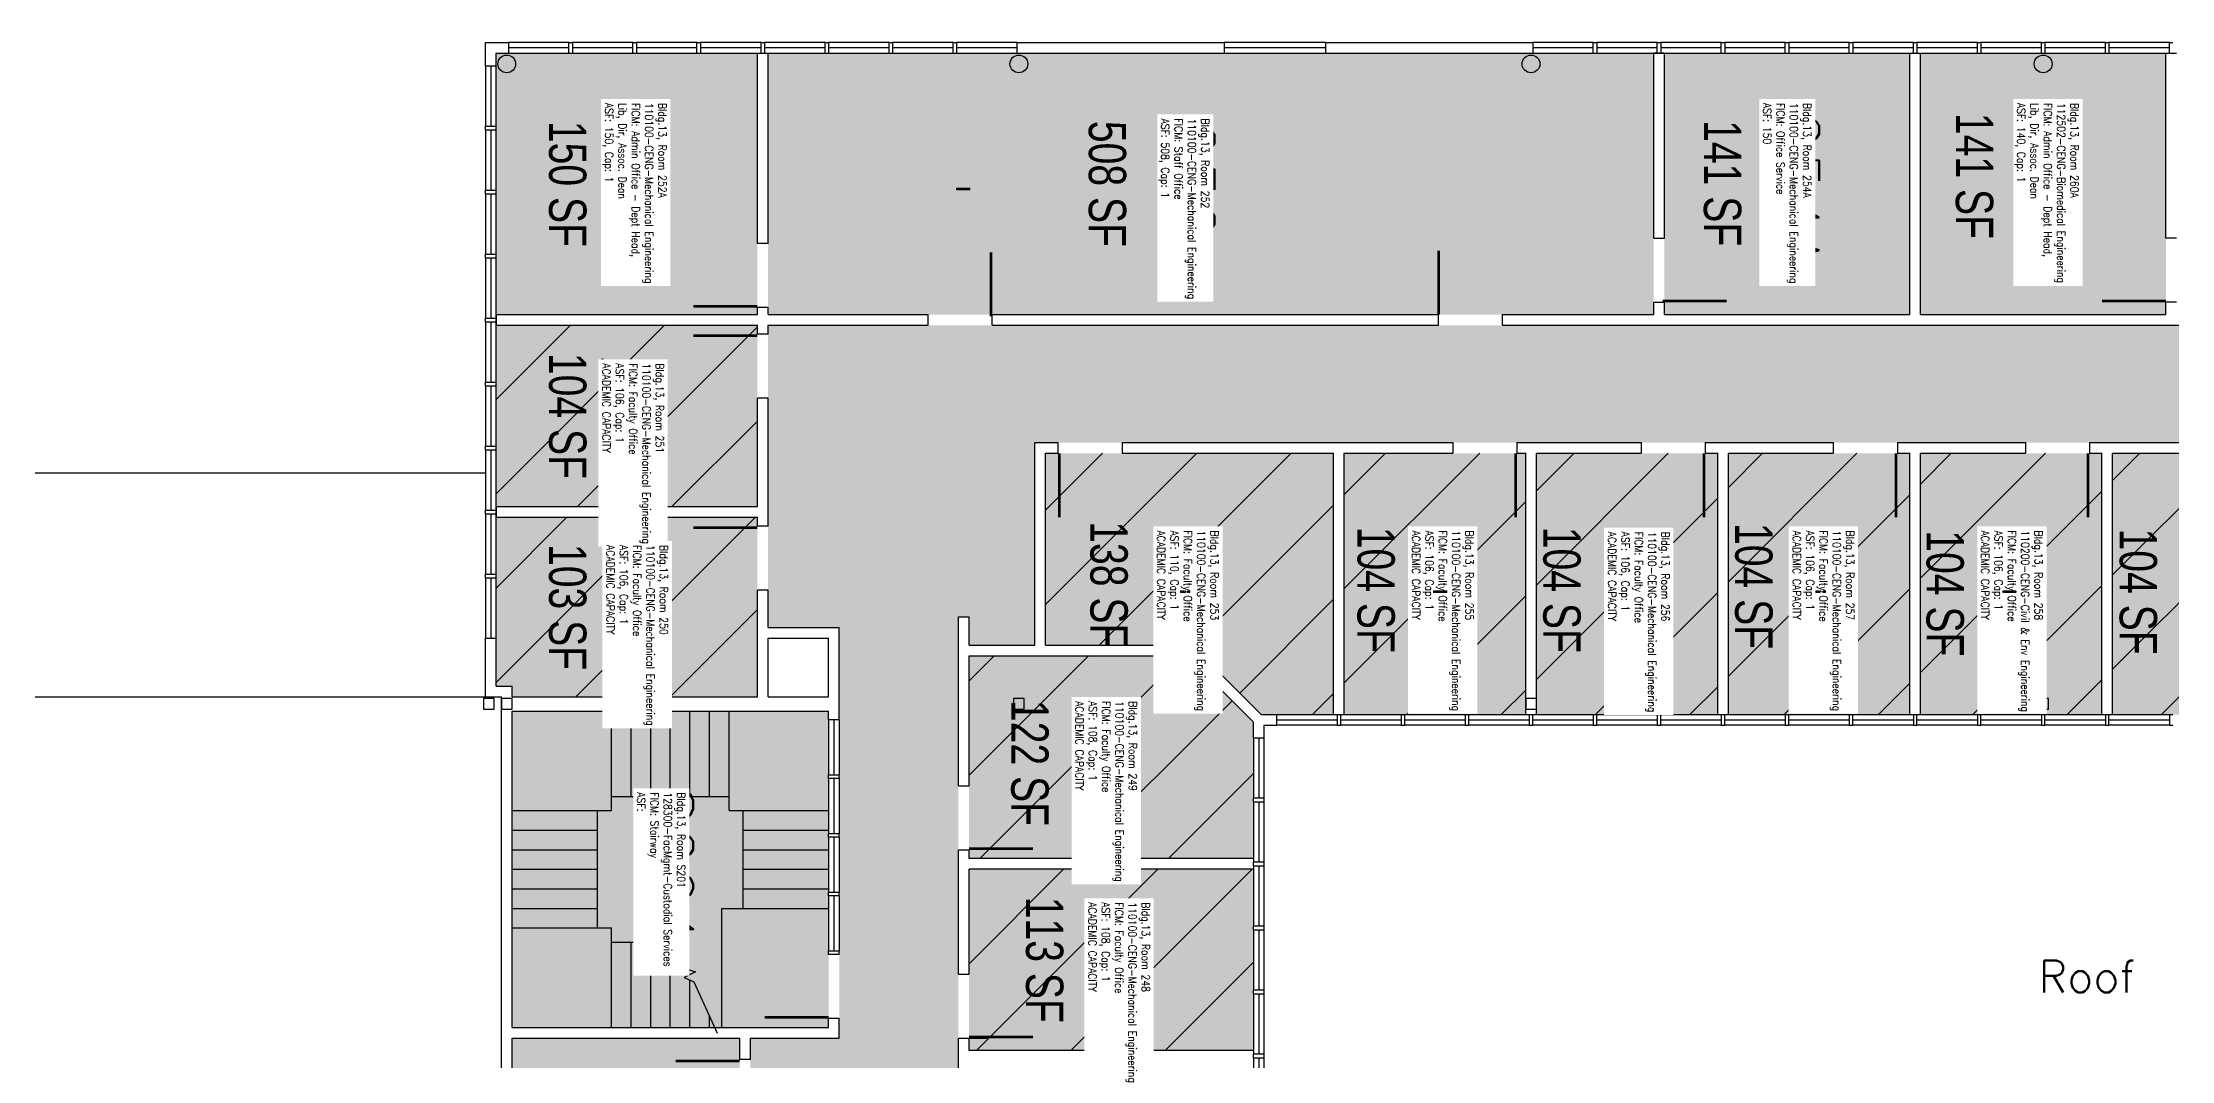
# Model space of a CAD drawing. Header units: inches. Extents: x -1297 to 2310, y -3 to 2532.
# Drawn here: x 114 to 1311, y 1959 to 2532 of the extents above; entities that cross this region are included whole.
import ezdxf
from ezdxf.enums import TextEntityAlignment as Align

# ---------------------------------------------------------------- set-up
doc = ezdxf.new("R2010")
doc.units = ezdxf.units.IN
doc.header["$LTSCALE"] = 100
doc.header["$MEASUREMENT"] = 0
for name, color, linetype in [('A-COLS', 5, 'CONTINUOUS'), ('A-DOOR', 2, 'CONTINUOUS'), ('A-FLOR', 3, 'CONTINUOUS'), ('A-GLAZ', 1, 'CONTINUOUS'), ('A-GLAZ-SILL', 2, 'CONTINUOUS'), ('A-IDEN-RNUM', 7, 'CONTINUOUS'), ('A-IDEN-SNUM', 4, 'CONTINUOUS'), ('A-IDEN-TEXT', 4, 'CONTINUOUS'), ('A-IDEN-VNUM', 4, 'CONTINUOUS'), ('A-ROOF', 2, 'CONTINUOUS'), ('A-WALL', 5, 'CONTINUOUS'), ('AREA-TEXT', 3, 'CONTINUOUS'), ('Rooms-Capacity', 4, 'CONTINUOUS'), ('Rooms-Category-Color', 7, 'CONTINUOUS'), ('Rooms-College-Color', 7, 'CONTINUOUS'), ('Rooms-Department-Color', 7, 'CONTINUOUS'), ('Rooms-Division-Color', 7, 'CONTINUOUS'), ('Rooms-Information', 7, 'CONTINUOUS')]:
    doc.layers.add(name, color=color, linetype=linetype)
doc.styles.add('AREA', font='arial.ttf', dxfattribs={"width": 0.75, "height": 24})
doc.styles.add('ROOMFNUMBER', font='simplex', dxfattribs={"height": 0.833333})
doc.styles.add('ROOMSNUMBER', font='txt.shx', dxfattribs={"height": 0.03})
doc.styles.add('ROOMVNUMBER', font='simplex.shx', dxfattribs={"width": 0.85})

msp = doc.modelspace()

# ---------------------------------------------------------------- hatches: boundary and pattern name
at = {"layer": 'Rooms-Capacity'}
h = msp.add_hatch(dxfattribs=at)
h.set_pattern_fill('ANSI31', color=256, scale=300, style=0)
h.paths.add_polyline_path([(369, 2373), (516, 2373), (516, 2271), (369, 2271)])
h = msp.add_hatch(dxfattribs=at)
h.set_pattern_fill('ANSI31', color=256, scale=300, style=0)
h.paths.add_polyline_path([(678, 2301), (840, 2301), (840, 2154), (799.2, 2154), (760.2, 2193), (678, 2193)])
h = msp.add_hatch(dxfattribs=at)
h.set_pattern_fill('ANSI31', color=256, scale=300, style=0)
h.paths.add_polyline_path([(846, 2301), (948, 2301), (948, 2154), (846, 2154)])
h = msp.add_hatch(dxfattribs=at)
h.set_pattern_fill('ANSI31', color=256, scale=300, style=0)
h.paths.add_polyline_path([(954, 2301), (1056, 2301), (1056, 2154), (954, 2154)])
h = msp.add_hatch(dxfattribs=at)
h.set_pattern_fill('ANSI31', color=256, scale=300, style=0)
h.paths.add_polyline_path([(1062, 2301), (1164, 2301), (1164, 2154), (1062, 2154)])
h = msp.add_hatch(dxfattribs=at)
h.set_pattern_fill('ANSI31', color=256, scale=300, style=0)
h.paths.add_polyline_path([(1170, 2301), (1272, 2301), (1272, 2154), (1170, 2154)])
h = msp.add_hatch(dxfattribs=at)
h.set_pattern_fill('ANSI31', color=256, scale=300, style=0)
h.paths.add_polyline_path([(1278, 2301), (1380, 2301), (1380, 2154), (1278, 2154)])
h = msp.add_hatch(dxfattribs=at)
h.set_pattern_fill('ANSI31', color=256, scale=300, style=0)
h.paths.add_polyline_path([(369, 2265), (516, 2265), (516, 2164), (378, 2164), (378, 2170), (369, 2170)])
h = msp.add_hatch(dxfattribs=at)
h.set_pattern_fill('ANSI31', color=256, scale=300, style=0)
h.paths.add_polyline_path([(635, 2187), (757.8, 2187), (795, 2149.8), (795, 2073), (635, 2073)])
h = msp.add_hatch(dxfattribs=at)
h.set_pattern_fill('ANSI31', color=256, scale=300, style=0)
h.paths.add_polyline_path([(635, 2067), (795, 2067), (795, 1965), (635, 1965)])
at = {"layer": 'Rooms-Category-Color', "true_color": 0xfa9ba3}
for points in [[(369, 2526), (516, 2526), (516, 2379), (369, 2379)], [(522, 2526), (1020, 2526), (1020, 2379), (802, 2379), (522, 2379), (522, 2419)], [(1026, 2526), (1164, 2526), (1164, 2379), (1026, 2379)], [(1170, 2526), (1308, 2526), (1308, 2379), (1170, 2379)], [(369, 2373), (516, 2373), (516, 2271), (369, 2271)], [(678, 2301), (840, 2301), (840, 2154), (799.2, 2154), (760.2, 2193), (678, 2193)], [(846, 2301), (948, 2301), (948, 2154), (846, 2154)], [(954, 2301), (1056, 2301), (1056, 2154), (954, 2154)], [(1062, 2301), (1164, 2301), (1164, 2154), (1062, 2154)], [(1170, 2301), (1272, 2301), (1272, 2154), (1170, 2154)], [(1278, 2301), (1380, 2301), (1380, 2154), (1278, 2154)], [(369, 2265), (516, 2265), (516, 2164), (378, 2164), (378, 2170), (369, 2170)], [(635, 2187), (757.8, 2187), (795, 2149.8), (795, 2073), (635, 2073)], [(635, 2067), (795, 2067), (795, 1965), (635, 1965)]]:
    msp.add_hatch(color=241, dxfattribs=at).paths.add_polyline_path(points)
at = {"layer": 'Rooms-Category-Color', "true_color": 0xadadad}
for points in [[(1812, 1011), (1812, 1771.2), (1893, 1852.2), (1893, 2105), (1920, 2105), (1920, 2373), (522, 2373), (522, 2203), (562, 2203), (562, 1972), (512, 1972), (512, 1910), (562, 1910), (562, 1589), (514, 1589), (514, 1523), (494, 1503), (494, 1053), (560, 1053), (560, 1475.7), (629, 1544.7), (629, 1659), (629, 2209), (635, 2209), (635, 2193), (672, 2193), (672, 2307), (1827, 2307), (1827, 1879.6), (1746, 1798.6), (1746, 1659), (1746, 1011)], [(378, 2156), (556, 2156), (556, 1978), (378, 1978)], [(378, 1972), (506, 1972), (506, 1910), (441, 1910), (441, 1904), (556, 1904), (556, 1760), (378, 1760)]]:
    msp.add_hatch(color=253, dxfattribs=at).paths.add_polyline_path(points)
at = {"layer": 'Rooms-College-Color', "true_color": 0x99d7b2}
for points in [[(369, 2526), (516, 2526), (516, 2379), (369, 2379)], [(522, 2526), (1020, 2526), (1020, 2379), (802, 2379), (522, 2379), (522, 2419)], [(1026, 2526), (1164, 2526), (1164, 2379), (1026, 2379)], [(1170, 2526), (1308, 2526), (1308, 2379), (1170, 2379)], [(369, 2373), (516, 2373), (516, 2271), (369, 2271)], [(678, 2301), (840, 2301), (840, 2154), (799.2, 2154), (760.2, 2193), (678, 2193)], [(846, 2301), (948, 2301), (948, 2154), (846, 2154)], [(954, 2301), (1056, 2301), (1056, 2154), (954, 2154)], [(1062, 2301), (1164, 2301), (1164, 2154), (1062, 2154)], [(1170, 2301), (1272, 2301), (1272, 2154), (1170, 2154)], [(1278, 2301), (1380, 2301), (1380, 2154), (1278, 2154)], [(369, 2265), (516, 2265), (516, 2164), (378, 2164), (378, 2170), (369, 2170)], [(635, 2187), (757.8, 2187), (795, 2149.8), (795, 2073), (635, 2073)], [(635, 2067), (795, 2067), (795, 1965), (635, 1965)]]:
    msp.add_hatch(color=253, dxfattribs=at).paths.add_polyline_path(points)
at = {"layer": 'Rooms-College-Color', "true_color": 0xadadad}
for points in [[(1812, 1011), (1812, 1771.2), (1893, 1852.2), (1893, 2105), (1920, 2105), (1920, 2373), (522, 2373), (522, 2203), (562, 2203), (562, 1972), (512, 1972), (512, 1910), (562, 1910), (562, 1589), (514, 1589), (514, 1523), (494, 1503), (494, 1053), (560, 1053), (560, 1475.7), (629, 1544.7), (629, 1659), (629, 2209), (635, 2209), (635, 2193), (672, 2193), (672, 2307), (1827, 2307), (1827, 1879.6), (1746, 1798.6), (1746, 1659), (1746, 1011)], [(378, 2156), (556, 2156), (556, 1978), (378, 1978)], [(378, 1972), (506, 1972), (506, 1910), (441, 1910), (441, 1904), (556, 1904), (556, 1760), (378, 1760)]]:
    msp.add_hatch(color=253, dxfattribs=at).paths.add_polyline_path(points)
at = {"layer": 'Rooms-Department-Color', "true_color": 0x99d7b2}
for points in [[(369, 2526), (516, 2526), (516, 2379), (369, 2379)], [(522, 2526), (1020, 2526), (1020, 2379), (802, 2379), (522, 2379), (522, 2419)], [(1026, 2526), (1164, 2526), (1164, 2379), (1026, 2379)], [(1170, 2526), (1308, 2526), (1308, 2379), (1170, 2379)], [(369, 2373), (516, 2373), (516, 2271), (369, 2271)], [(678, 2301), (840, 2301), (840, 2154), (799.2, 2154), (760.2, 2193), (678, 2193)], [(846, 2301), (948, 2301), (948, 2154), (846, 2154)], [(954, 2301), (1056, 2301), (1056, 2154), (954, 2154)], [(1062, 2301), (1164, 2301), (1164, 2154), (1062, 2154)], [(1170, 2301), (1272, 2301), (1272, 2154), (1170, 2154)], [(1278, 2301), (1380, 2301), (1380, 2154), (1278, 2154)], [(369, 2265), (516, 2265), (516, 2164), (378, 2164), (378, 2170), (369, 2170)], [(635, 2187), (757.8, 2187), (795, 2149.8), (795, 2073), (635, 2073)], [(635, 2067), (795, 2067), (795, 1965), (635, 1965)]]:
    msp.add_hatch(color=253, dxfattribs=at).paths.add_polyline_path(points)
at = {"layer": 'Rooms-Department-Color', "true_color": 0xacacac}
for points in [[(1812, 1011), (1812, 1771.2), (1893, 1852.2), (1893, 2105), (1920, 2105), (1920, 2373), (522, 2373), (522, 2203), (562, 2203), (562, 1972), (512, 1972), (512, 1910), (562, 1910), (562, 1589), (514, 1589), (514, 1523), (494, 1503), (494, 1053), (560, 1053), (560, 1475.7), (629, 1544.7), (629, 1659), (629, 2209), (635, 2209), (635, 2193), (672, 2193), (672, 2307), (1827, 2307), (1827, 1879.6), (1746, 1798.6), (1746, 1659), (1746, 1011)], [(378, 2156), (556, 2156), (556, 1978), (378, 1978)], [(378, 1972), (506, 1972), (506, 1910), (441, 1910), (441, 1904), (556, 1904), (556, 1760), (378, 1760)]]:
    msp.add_hatch(color=253, dxfattribs=at).paths.add_polyline_path(points)
at = {"layer": 'Rooms-Division-Color', "true_color": 0x99d7b2}
for points in [[(369, 2526), (516, 2526), (516, 2379), (369, 2379)], [(522, 2526), (1020, 2526), (1020, 2379), (802, 2379), (522, 2379), (522, 2419)], [(1026, 2526), (1164, 2526), (1164, 2379), (1026, 2379)], [(1170, 2526), (1308, 2526), (1308, 2379), (1170, 2379)], [(369, 2373), (516, 2373), (516, 2271), (369, 2271)], [(678, 2301), (840, 2301), (840, 2154), (799.2, 2154), (760.2, 2193), (678, 2193)], [(846, 2301), (948, 2301), (948, 2154), (846, 2154)], [(954, 2301), (1056, 2301), (1056, 2154), (954, 2154)], [(1062, 2301), (1164, 2301), (1164, 2154), (1062, 2154)], [(1170, 2301), (1272, 2301), (1272, 2154), (1170, 2154)], [(1278, 2301), (1380, 2301), (1380, 2154), (1278, 2154)], [(369, 2265), (516, 2265), (516, 2164), (378, 2164), (378, 2170), (369, 2170)], [(635, 2187), (757.8, 2187), (795, 2149.8), (795, 2073), (635, 2073)], [(635, 2067), (795, 2067), (795, 1965), (635, 1965)]]:
    msp.add_hatch(color=253, dxfattribs=at).paths.add_polyline_path(points)
at = {"layer": 'Rooms-Division-Color', "true_color": 0xadadad}
for points in [[(1812, 1011), (1812, 1771.2), (1893, 1852.2), (1893, 2105), (1920, 2105), (1920, 2373), (522, 2373), (522, 2203), (562, 2203), (562, 1972), (512, 1972), (512, 1910), (562, 1910), (562, 1589), (514, 1589), (514, 1523), (494, 1503), (494, 1053), (560, 1053), (560, 1475.7), (629, 1544.7), (629, 1659), (629, 2209), (635, 2209), (635, 2193), (672, 2193), (672, 2307), (1827, 2307), (1827, 1879.6), (1746, 1798.6), (1746, 1659), (1746, 1011)], [(378, 2156), (556, 2156), (556, 1978), (378, 1978)], [(378, 1972), (506, 1972), (506, 1910), (441, 1910), (441, 1904), (556, 1904), (556, 1760), (378, 1760)]]:
    msp.add_hatch(color=253, dxfattribs=at).paths.add_polyline_path(points)

# ---------------------------------------------------------------- linework, layer by layer
at = {"layer": 'A-COLS'}
for points in [[(362, 2163), (362, 2157), (368, 2157), (368, 2163)], [(372, 2163), (372, 2157), (378, 2157), (378, 2163)], [(660, 2163), (660, 2157), (666, 2157), (666, 2163)], [(948, 2163), (948, 2157), (954, 2157), (954, 2163)], [(1236, 2163), (1236, 2157), (1242, 2157), (1242, 2163)]]:
    msp.add_lwpolyline(points, close=True, dxfattribs=at)
for centre in [(375, 2520), (663, 2520), (951, 2520), (1239, 2520)]:
    msp.add_circle(centre, 5, dxfattribs=at)
at = {"layer": 'A-DOOR'}
for points in [[(516, 2383.7, 1.5, 1.5, 0), (480, 2383.7, 0, 0, 0), (480, 2384.5, 0, 0, -0.414214), (517.5, 2419, 0, 0, -0.414214)], [(1025, 2386.7, 1.5, 1.5, 0), (1061, 2386.7, 0, 0, 0), (1061, 2387.5, 0, 0, 0.414214), (1023.5, 2422, 0, 0, 0.414214)], [(1308, 2386.7, 1.5, 1.5, 0), (1272, 2386.7, 0, 0, 0), (1272, 2387.5, 0, 0, -0.414214), (1309.5, 2422, 0, 0, -0.414214)], [(647.3, 2378, 1.5, 1.5, 0), (647.3, 2414, 0, 0, 0), (646.5, 2414, 0, 0, 0.414214), (612, 2376.5, 0, 0, 0.414214)], [(899, 2379, 1.5, 1.5, 0), (899, 2415, 0, 0, 0), (899.8, 2415, 0, 0, -0.387439), (935, 2379, 0, 0, -0.414214)], [(516, 2367.2, 1.5, 1.5, 0), (480, 2367.2, 0, 0, 0), (480, 2366.5, 0, 0, 0.414214), (517.5, 2332, 0, 0, 0.414214)], [(685.8, 2301, 1.5, 1.5, 0), (685.8, 2265, 0, 0, 0), (686.5, 2265, 0, 0, 0.414214), (721, 2302.5, 0, 0, 0.414214)], [(942.3, 2301, 1.5, 1.5, 0), (942.3, 2265, 0, 0, 0), (941.5, 2265, 0, 0, -0.414214), (907, 2302.5, 0, 0, -0.414214)], [(1048.3, 2301, 1.5, 1.5, 0), (1048.3, 2265, 0, 0, 0), (1047.5, 2265, 0, 0, -0.414214), (1013, 2302.5, 0, 0, -0.414214)], [(1156.3, 2301, 1.5, 1.5, 0), (1156.3, 2265, 0, 0, 0), (1155.5, 2265, 0, 0, -0.414214), (1121, 2302.5, 0, 0, -0.414214)], [(1264.3, 2301, 1.5, 1.5, 0), (1264.3, 2265, 0, 0, 0), (1263.5, 2265, 0, 0, -0.414214), (1229, 2302.5, 0, 0, -0.414214)], [(516, 2259.2, 1.5, 1.5, 0), (480, 2259.2, 0, 0, 0), (480, 2258.5, 0, 0, 0.414214), (517.5, 2224, 0, 0, 0.414214)], [(635, 2078.7, 1.5, 1.5, 0), (671, 2078.7, 0, 0, 0), (671, 2079.5, 0, 0, 0.414214), (633.5, 2114, 0, 0, 0.414214)], [(556, 1983.7, 1.5, 1.5, 0), (520, 1983.7, 0, 0, 0), (520, 1984.5, 0, 0, -0.414214), (557.5, 2019, 0, 0, -0.414214)], [(635, 1972.7, 1.5, 1.5, 0), (671, 1972.7, 0, 0, 0), (671, 1973.5, 0, 0, 0.414214), (633.5, 2008, 0, 0, 0.414214)], [(506, 1959.2, 1.5, 1.5, 0), (470, 1959.2, 0, 0, 0), (470, 1958.5, 0, 0, 0.414214), (507.5, 1924, 0, 0, 0.414214)]]:
    msp.add_lwpolyline(points, format="xyseb", dxfattribs=at)
at = {"layer": 'A-FLOR'}
for p, q in [((434, 2100), (434, 2156)), ((445, 2108), (445, 2156)), ((456, 2108), (456, 2156)), ((467, 2108), (467, 2156)), ((478, 2108), (478, 2156)), ((489, 2108), (489, 2156)), ((500, 2100), (500, 2156)), ((434, 2108), (500, 2108)), ((378, 2100), (434, 2100)), ((426, 2034), (426, 2100)), ((500, 2100), (556, 2100)), ((508, 2083.8), (508, 2100)), ((508, 2045), (508, 2100)), ((556, 2097), (556, 2092)), ((378, 2089), (426, 2089)), ((508, 2089), (556, 2089)), ((378, 2078), (426, 2078)), ((508, 2078), (556, 2078)), ((378, 2067), (426, 2067)), ((508, 2067), (556, 2067)), ((378, 2056), (426, 2056)), ((508, 2056), (556, 2056)), ((378, 2045), (426, 2045)), ((496, 2045), (556, 2045)), ((496, 1978), (496, 2045)), ((378, 2034), (434, 2034)), ((434, 1978), (434, 2034)), ((434, 2026), (470.2, 2026)), ((445, 1978), (445, 2026)), ((456, 1978), (456, 2026)), ((467, 1978), (467, 2026)), ((468, 2030.8), (477.2, 2010.7)), ((481.1, 2009.3), (474.8, 2006.2)), ((474.8, 2006.2), (480.3, 2003.8)), ((477.2, 2010.7), (481.1, 2009.3)), ((478, 1978), (478, 2004.8)), ((480.3, 2003.8), (493.4, 1974.8)), ((489, 1978), (489, 1984.5))]:
    msp.add_line(p, q, dxfattribs=at)
at = {"layer": 'A-GLAZ'}
for p, q in [((410, 2529), (376, 2529)), ((446, 2529), (412, 2529)), ((482, 2529), (448, 2529)), ((518, 2529), (484, 2529)), ((554, 2529), (520, 2529)), ((590, 2529), (556, 2529)), ((626, 2529), (592, 2529)), ((662, 2529), (628, 2529)), ((835.5, 2529), (778.5, 2529)), ((986, 2529), (952, 2529)), ((1022, 2529), (988, 2529)), ((1058, 2529), (1024, 2529)), ((1094, 2529), (1060, 2529)), ((1130, 2529), (1096, 2529)), ((1166, 2529), (1132, 2529)), ((1202, 2529), (1168, 2529)), ((1238, 2529), (1204, 2529)), ((1274, 2529), (1240, 2529)), ((1310, 2529), (1276, 2529)), ((366, 2519), (366, 2485)), ((366, 2483), (366, 2449)), ((366, 2447), (366, 2413)), ((366, 2411), (366, 2377)), ((366, 2375), (366, 2341)), ((366, 2339), (366, 2305)), ((366, 2303), (366, 2269)), ((366, 2267), (366, 2233)), ((366, 2231), (366, 2197)), ((559, 2151), (559, 2120)), ((808, 2151), (842, 2151)), ((844, 2151), (878, 2151)), ((880, 2151), (914, 2151)), ((916, 2151), (950, 2151)), ((952, 2151), (986, 2151)), ((988, 2151), (1022, 2151)), ((1024, 2151), (1058, 2151)), ((1060, 2151), (1094, 2151)), ((1096, 2151), (1130, 2151)), ((1132, 2151), (1166, 2151)), ((1168, 2151), (1202, 2151)), ((1204, 2151), (1238, 2151)), ((1240, 2151), (1274, 2151)), ((1276, 2151), (1310, 2151)), ((798, 2141), (798, 2107)), ((559, 2118), (559, 2087)), ((798, 2105), (798, 2071)), ((559, 2085), (559, 2054)), ((798, 2069), (798, 2035)), ((559, 2052), (559, 2021)), ((798, 2033), (798, 1999)), ((798, 1997), (798, 1963)), ((798, 1961), (798, 1927))]:
    msp.add_line(p, q, dxfattribs=at)
at = {"layer": 'A-GLAZ-SILL'}
for p, q in [((410, 2532), (376, 2532)), ((376, 2526), (410, 2526)), ((446, 2532), (412, 2532)), ((412, 2526), (446, 2526)), ((482, 2532), (448, 2532)), ((448, 2526), (482, 2526)), ((518, 2532), (484, 2532)), ((484, 2526), (518, 2526)), ((554, 2532), (520, 2532)), ((520, 2526), (554, 2526)), ((590, 2532), (556, 2532)), ((556, 2526), (590, 2526)), ((626, 2532), (592, 2532)), ((592, 2526), (626, 2526)), ((662, 2532), (628, 2532)), ((628, 2526), (662, 2526)), ((835.5, 2532), (778.5, 2532)), ((778.5, 2526), (835.5, 2526)), ((986, 2532), (952, 2532)), ((952, 2526), (986, 2526)), ((1022, 2532), (988, 2532)), ((988, 2526), (1022, 2526)), ((1058, 2532), (1024, 2532)), ((1024, 2526), (1058, 2526)), ((1094, 2532), (1060, 2532)), ((1060, 2526), (1094, 2526)), ((1130, 2532), (1096, 2532)), ((1096, 2526), (1130, 2526)), ((1166, 2532), (1132, 2532)), ((1132, 2526), (1166, 2526)), ((1202, 2532), (1168, 2532)), ((1168, 2526), (1202, 2526)), ((1238, 2532), (1204, 2532)), ((1204, 2526), (1238, 2526)), ((1274, 2532), (1240, 2532)), ((1240, 2526), (1274, 2526)), ((1310, 2532), (1276, 2532)), ((1276, 2526), (1310, 2526)), ((363, 2519), (363, 2485)), ((369, 2485), (369, 2519)), ((363, 2483), (363, 2449)), ((369, 2449), (369, 2483)), ((363, 2447), (363, 2413)), ((369, 2413), (369, 2447)), ((363, 2411), (363, 2377)), ((369, 2377), (369, 2411)), ((363, 2375), (363, 2341)), ((369, 2341), (369, 2375)), ((363, 2339), (363, 2305)), ((369, 2305), (369, 2339)), ((363, 2303), (363, 2269)), ((369, 2269), (369, 2303)), ((363, 2267), (363, 2233)), ((369, 2233), (369, 2267)), ((363, 2231), (363, 2197)), ((369, 2197), (369, 2231)), ((556, 2151), (556, 2120)), ((562, 2151), (562, 2120)), ((808, 2154), (842, 2154)), ((842, 2148), (808, 2148)), ((844, 2154), (878, 2154)), ((878, 2148), (844, 2148)), ((880, 2154), (914, 2154)), ((914, 2148), (880, 2148)), ((916, 2154), (950, 2154)), ((950, 2148), (916, 2148)), ((952, 2154), (986, 2154)), ((986, 2148), (952, 2148)), ((988, 2154), (1022, 2154)), ((1022, 2148), (988, 2148)), ((1024, 2154), (1058, 2154)), ((1058, 2148), (1024, 2148)), ((1060, 2154), (1094, 2154)), ((1094, 2148), (1060, 2148)), ((1096, 2154), (1130, 2154)), ((1130, 2148), (1096, 2148)), ((1132, 2154), (1166, 2154)), ((1166, 2148), (1132, 2148)), ((1168, 2154), (1202, 2154)), ((1202, 2148), (1168, 2148)), ((1204, 2154), (1238, 2154)), ((1238, 2148), (1204, 2148)), ((1240, 2154), (1274, 2154)), ((1274, 2148), (1240, 2148)), ((1276, 2154), (1310, 2154)), ((1310, 2148), (1276, 2148)), ((795, 2141), (795, 2107)), ((801, 2107), (801, 2141)), ((556, 2118), (556, 2087)), ((562, 2118), (562, 2087)), ((795, 2105), (795, 2071)), ((801, 2071), (801, 2105)), ((556, 2085), (556, 2054)), ((562, 2085), (562, 2054)), ((795, 2069), (795, 2035)), ((801, 2035), (801, 2069)), ((556, 2052), (556, 2021)), ((562, 2052), (562, 2021)), ((795, 2033), (795, 1999)), ((801, 1999), (801, 2033)), ((795, 1997), (795, 1963)), ((801, 1963), (801, 1997)), ((795, 1961), (795, 1927)), ((801, 1927), (801, 1961))]:
    msp.add_line(p, q, dxfattribs=at)
at = {"layer": 'A-ROOF'}
for p, q in [((-905, 2290), (363, 2290)), ((-1175, 2164), (363, 2164))]:
    msp.add_line(p, q, dxfattribs=at)
at = {"layer": 'A-WALL'}
for p, q in [((363, 2532), (376, 2532)), ((363, 2519), (363, 2532)), ((369, 2526), (376, 2526)), ((369, 2519), (369, 2526)), ((376, 2532), (376, 2526)), ((410, 2526), (410, 2532)), ((410, 2532), (412, 2532)), ((410, 2526), (412, 2526)), ((412, 2532), (412, 2526)), ((446, 2526), (446, 2532)), ((446, 2532), (448, 2532)), ((446, 2526), (448, 2526)), ((448, 2532), (448, 2526)), ((482, 2526), (482, 2532)), ((482, 2532), (484, 2532)), ((482, 2526), (484, 2526)), ((484, 2532), (484, 2526)), ((516, 2419), (516, 2526)), ((516, 2526), (522, 2526)), ((518, 2526), (518, 2532)), ((518, 2532), (520, 2532)), ((518, 2526), (520, 2526)), ((520, 2532), (520, 2526)), ((522, 2419), (522, 2526)), ((554, 2526), (554, 2532)), ((554, 2532), (556, 2532)), ((554, 2526), (556, 2526)), ((556, 2532), (556, 2526)), ((590, 2526), (590, 2532)), ((590, 2532), (592, 2532)), ((590, 2526), (592, 2526)), ((592, 2532), (592, 2526)), ((626, 2526), (626, 2532)), ((626, 2532), (628, 2532)), ((626, 2526), (628, 2526)), ((628, 2532), (628, 2526)), ((662, 2532), (778.5, 2532)), ((662, 2526), (662, 2532)), ((662, 2526), (778.5, 2526)), ((778.5, 2532), (778.5, 2526)), ((835.5, 2532), (835.5, 2526)), ((835.5, 2532), (952, 2532)), ((835.5, 2526), (952, 2526)), ((952, 2532), (952, 2526)), ((986, 2526), (986, 2532)), ((986, 2532), (988, 2532)), ((986, 2526), (988, 2526)), ((988, 2532), (988, 2526)), ((1020, 2422), (1020, 2526)), ((1026, 2526), (1020, 2526)), ((1022, 2526), (1022, 2532)), ((1022, 2532), (1024, 2532)), ((1022, 2526), (1024, 2526)), ((1024, 2532), (1024, 2526)), ((1026, 2422), (1026, 2526)), ((1058, 2526), (1058, 2532)), ((1058, 2532), (1060, 2532)), ((1058, 2526), (1060, 2526)), ((1060, 2532), (1060, 2526)), ((1094, 2526), (1094, 2532)), ((1094, 2532), (1096, 2532)), ((1094, 2526), (1096, 2526)), ((1096, 2532), (1096, 2526)), ((1130, 2526), (1130, 2532)), ((1130, 2532), (1132, 2532)), ((1130, 2526), (1132, 2526)), ((1132, 2532), (1132, 2526)), ((1164, 2379), (1164, 2526)), ((1164, 2526), (1170, 2526)), ((1166, 2526), (1166, 2532)), ((1166, 2532), (1168, 2532)), ((1166, 2526), (1168, 2526)), ((1168, 2532), (1168, 2526)), ((1170, 2379), (1170, 2526)), ((1202, 2526), (1202, 2532)), ((1202, 2532), (1204, 2532)), ((1202, 2526), (1204, 2526)), ((1204, 2532), (1204, 2526)), ((1238, 2526), (1238, 2532)), ((1238, 2532), (1240, 2532)), ((1238, 2526), (1240, 2526)), ((1240, 2532), (1240, 2526)), ((1274, 2526), (1274, 2532)), ((1274, 2532), (1276, 2532)), ((1274, 2526), (1276, 2526)), ((1276, 2532), (1276, 2526)), ((1308, 2422), (1308, 2526)), ((1308, 2526), (1314, 2526)), ((1310, 2526), (1310, 2532)), ((1310, 2532), (1312, 2532)), ((1310, 2526), (1312, 2526)), ((363, 2519), (369, 2519)), ((363, 2485), (369, 2485)), ((363, 2483), (363, 2485)), ((363, 2483), (369, 2483)), ((369, 2483), (369, 2485)), ((363, 2449), (369, 2449)), ((363, 2447), (363, 2449)), ((363, 2447), (369, 2447)), ((369, 2447), (369, 2449)), ((522, 2419), (516, 2419)), ((1020, 2422), (1026, 2422)), ((1314, 2422), (1308, 2422)), ((363, 2413), (369, 2413)), ((363, 2411), (363, 2413)), ((363, 2411), (369, 2411)), ((369, 2411), (369, 2413)), ((516, 2379), (516, 2383)), ((522, 2383), (516, 2383)), ((522, 2379), (522, 2383)), ((1020, 2379), (1020, 2386)), ((1020, 2386), (1026, 2386)), ((1026, 2379), (1026, 2386)), ((1308, 2379), (1308, 2386)), ((1314, 2386), (1308, 2386)), ((363, 2377), (369, 2377)), ((363, 2375), (363, 2377)), ((363, 2375), (369, 2375)), ((369, 2379), (516, 2379)), ((369, 2379), (369, 2373)), ((369, 2375), (369, 2377)), ((369, 2373), (516, 2373)), ((516, 2368), (516, 2373)), ((522, 2379), (612, 2379)), ((522, 2373), (612, 2373)), ((522, 2368), (522, 2373)), ((612, 2373), (612, 2379)), ((648, 2373), (648, 2379)), ((648, 2379), (899, 2379)), ((648, 2373), (899, 2373)), ((899, 2373), (899, 2379)), ((935, 2373), (935, 2379)), ((935, 2379), (1020, 2379)), ((935, 2373), (1396, 2373)), ((1026, 2379), (1164, 2379)), ((1170, 2379), (1308, 2379)), ((522, 2368), (516, 2368)), ((363, 2341), (369, 2341)), ((363, 2339), (363, 2341)), ((363, 2339), (369, 2339)), ((369, 2339), (369, 2341)), ((516, 2271), (516, 2332)), ((522, 2332), (516, 2332)), ((522, 2260), (522, 2332)), ((363, 2305), (369, 2305)), ((363, 2303), (363, 2305)), ((363, 2303), (369, 2303)), ((369, 2303), (369, 2305)), ((672, 2307), (685, 2307)), ((672, 2193), (672, 2307)), ((678, 2301), (685, 2301)), ((678, 2193), (678, 2301)), ((685, 2307), (685, 2301)), ((721, 2307), (721, 2301)), ((721, 2307), (907, 2307)), ((721, 2301), (840, 2301)), ((840, 2154), (840, 2301)), ((846, 2154), (846, 2301)), ((846, 2301), (907, 2301)), ((907, 2307), (907, 2301)), ((943, 2307), (943, 2301)), ((943, 2307), (1013, 2307)), ((943, 2301), (948, 2301)), ((948, 2154), (948, 2301)), ((954, 2154), (954, 2301)), ((954, 2301), (1013, 2301)), ((1013, 2307), (1013, 2301)), ((1049, 2307), (1049, 2301)), ((1049, 2307), (1121, 2307)), ((1049, 2301), (1056, 2301)), ((1056, 2154), (1056, 2301)), ((1062, 2154), (1062, 2301)), ((1062, 2301), (1121, 2301)), ((1121, 2307), (1121, 2301)), ((1157, 2307), (1157, 2301)), ((1157, 2307), (1229, 2307)), ((1157, 2301), (1164, 2301)), ((1164, 2154), (1164, 2301)), ((1170, 2154), (1170, 2301)), ((1170, 2301), (1229, 2301)), ((1229, 2307), (1229, 2301)), ((1265, 2307), (1265, 2301)), ((1265, 2307), (1339, 2307)), ((1265, 2301), (1272, 2301)), ((1272, 2154), (1272, 2301)), ((1278, 2154), (1278, 2301)), ((1278, 2301), (1339, 2301)), ((363, 2269), (369, 2269)), ((363, 2267), (363, 2269)), ((363, 2267), (369, 2267)), ((369, 2271), (516, 2271)), ((369, 2271), (369, 2265)), ((369, 2267), (369, 2269)), ((369, 2265), (516, 2265)), ((516, 2260), (516, 2265)), ((522, 2260), (516, 2260)), ((363, 2233), (369, 2233)), ((363, 2231), (363, 2233)), ((363, 2231), (369, 2231)), ((369, 2231), (369, 2233)), ((516, 2164), (516, 2224)), ((522, 2224), (516, 2224)), ((522, 2203), (522, 2224)), ((522, 2203), (562, 2203)), ((562, 2164), (562, 2203)), ((629, 2209), (635, 2209)), ((629, 2114), (629, 2209)), ((635, 2193), (635, 2209)), ((363, 2197), (369, 2197)), ((363, 2164), (363, 2197)), ((369, 2170), (369, 2197)), ((522, 2164), (522, 2197)), ((522, 2197), (556, 2197)), ((556, 2164), (556, 2197)), ((635, 2193), (672, 2193)), ((678, 2193), (760.2, 2193)), ((799.2, 2154), (760.2, 2193)), ((635, 2187), (757.8, 2187)), ((635, 2114), (635, 2187)), ((795, 2149.8), (757.8, 2187)), ((369, 2170), (378, 2170)), ((378, 2164), (378, 2170)), ((363, 2164), (372, 2164)), ((372, 963), (372, 2164)), ((378, 2164), (516, 2164)), ((378, 1979), (378, 2156)), ((378, 2156), (556, 2156)), ((378, 1978), (378, 2156)), ((378, 2156), (556, 2156)), ((522, 2164), (556, 2164)), ((556, 2151), (556, 2156)), ((562, 2151), (562, 2164)), ((562, 2151), (556, 2151)), ((795, 2141), (795, 2149.8)), ((799.2, 2154), (808, 2154)), ((801, 2148), (808, 2148)), ((801, 2141), (801, 2148)), ((808, 2148), (808, 2154)), ((842, 2154), (842, 2148)), ((842, 2154), (844, 2154)), ((842, 2148), (844, 2148)), ((844, 2148), (844, 2154)), ((878, 2154), (880, 2154)), ((878, 2154), (878, 2148)), ((878, 2148), (880, 2148)), ((880, 2148), (880, 2154)), ((914, 2154), (914, 2148)), ((914, 2154), (916, 2154)), ((914, 2148), (916, 2148)), ((916, 2148), (916, 2154)), ((950, 2154), (950, 2148)), ((950, 2154), (952, 2154)), ((950, 2148), (952, 2148)), ((952, 2148), (952, 2154)), ((986, 2154), (988, 2154)), ((986, 2154), (986, 2148)), ((986, 2148), (988, 2148)), ((988, 2148), (988, 2154)), ((1022, 2154), (1022, 2148)), ((1022, 2154), (1024, 2154)), ((1022, 2148), (1024, 2148)), ((1024, 2148), (1024, 2154)), ((1058, 2154), (1058, 2148)), ((1058, 2154), (1060, 2154)), ((1058, 2148), (1060, 2148)), ((1060, 2148), (1060, 2154)), ((1094, 2154), (1096, 2154)), ((1094, 2154), (1094, 2148)), ((1094, 2148), (1096, 2148)), ((1096, 2148), (1096, 2154)), ((1130, 2154), (1130, 2148)), ((1130, 2154), (1132, 2154)), ((1130, 2148), (1132, 2148)), ((1132, 2148), (1132, 2154)), ((1166, 2154), (1166, 2148)), ((1166, 2154), (1168, 2154)), ((1166, 2148), (1168, 2148)), ((1168, 2148), (1168, 2154)), ((1202, 2154), (1204, 2154)), ((1202, 2154), (1202, 2148)), ((1202, 2148), (1204, 2148)), ((1204, 2148), (1204, 2154)), ((1238, 2154), (1238, 2148)), ((1238, 2154), (1240, 2154)), ((1238, 2148), (1240, 2148)), ((1240, 2148), (1240, 2154)), ((1274, 2154), (1274, 2148)), ((1274, 2154), (1276, 2154)), ((1274, 2148), (1276, 2148)), ((1276, 2148), (1276, 2154)), ((1310, 2154), (1312, 2154)), ((1310, 2154), (1310, 2148)), ((1310, 2148), (1312, 2148)), ((795, 2141), (801, 2141)), ((562, 2120), (556, 2120)), ((556, 2118), (556, 2120)), ((562, 2118), (562, 2120)), ((562, 2118), (556, 2118)), ((629, 2114), (635, 2114)), ((795, 2105), (795, 2107)), ((801, 2107), (795, 2107)), ((801, 2105), (801, 2107)), ((795, 2105), (801, 2105)), ((562, 2087), (556, 2087)), ((556, 2085), (556, 2087)), ((562, 2085), (556, 2085)), ((562, 2085), (562, 2087)), ((629, 2078), (635, 2078)), ((629, 2008), (629, 2078)), ((635, 2073), (635, 2078)), ((795, 2073), (635, 2073)), ((795, 2067), (635, 2067)), ((635, 2008), (635, 2067)), ((795, 2069), (795, 2071)), ((801, 2071), (795, 2071)), ((795, 2069), (801, 2069)), ((801, 2069), (801, 2071)), ((562, 2054), (556, 2054)), ((556, 2052), (556, 2054)), ((562, 2052), (556, 2052)), ((562, 2052), (562, 2054)), ((795, 2033), (795, 2035)), ((801, 2035), (795, 2035)), ((795, 2033), (801, 2033)), ((801, 2033), (801, 2035)), ((556, 2019), (556, 2021)), ((562, 2021), (556, 2021)), ((562, 2019), (556, 2019)), ((562, 2019), (562, 2021)), ((629, 2008), (635, 2008)), ((795, 1997), (795, 1999)), ((801, 1999), (795, 1999)), ((795, 1997), (801, 1997)), ((801, 1997), (801, 1999)), ((378, 1978), (556, 1978)), ((556, 1978), (556, 1983)), ((562, 1983), (556, 1983)), ((562, 1972), (562, 1983)), ((562, 1972), (562, 1978)), ((378, 1760), (378, 1972)), ((378, 1972), (506, 1972)), ((506, 1960), (506, 1972)), ((512, 1972), (562, 1972)), ((512, 1960), (512, 1972)), ((629, 1972), (645, 1972)), ((629, 1951), (629, 1972)), ((635, 1965), (635, 1972)), ((795, 1965), (635, 1965)), ((512, 1960), (506, 1960)), ((795, 1961), (795, 1963)), ((801, 1963), (795, 1963)), ((795, 1961), (801, 1961)), ((801, 1961), (801, 1963))]:
    msp.add_line(p, q, dxfattribs=at)

# ---------------------------------------------------------------- texts
at = {"layer": 'A-IDEN-RNUM', "style": 'ROOMSNUMBER', "width": 0.85}
for s, p in [('0252-A0', (444.5, 2449.6)), ('0252-00', (631.7, 2449.6)), ('0254-A0', (1097.3, 2449.6)), ('0260-A0', (1238.6, 2449.6)), ('0251-00', (444.5, 2322.9)), ('0253-00', (756.5, 2223.1)), ('0255-00', (899.9, 2223.1)), ('0256-00', (1010.1, 2223.1)), ('0257-00', (1113.9, 2223.1)), ('0258-00', (1220, 2223.1)), ('0250-00', (444.5, 2212.7)), ('0249-00', (712.8, 2129.6)), ('S201-00', (462.5, 2070.7)), ('0248-00', (712.8, 2015.2))]:
    msp.add_text(s, height=1, rotation=360, dxfattribs=at).set_placement(p, align=Align.MIDDLE)
at = {"layer": 'A-IDEN-SNUM', "style": 'ROOMSNUMBER', "width": 0.85}
for s, p in [('01300252A0', (444.5, 2449.6)), ('0130025200', (631.7, 2449.6)), ('01300254A0', (1097.3, 2449.6)), ('01300260A0', (1238.6, 2449.6)), ('0130025100', (444.5, 2322.9)), ('0130025300', (756.5, 2223.1)), ('0130025500', (899.9, 2223.1)), ('0130025600', (1010.1, 2223.1)), ('0130025700', (1113.9, 2223.1)), ('0130025800', (1220, 2223.1)), ('0130025000', (444.5, 2212.7)), ('0130024900', (712.8, 2129.6)), ('0130S20100', (462.5, 2070.7)), ('0130024800', (712.8, 2015.2))]:
    msp.add_text(s, height=1, rotation=360, dxfattribs=at).set_placement(p, align=Align.MIDDLE)
at = {"layer": 'A-IDEN-TEXT', "style": 'ROOMFNUMBER'}
msp.add_text('Roof', height=18, rotation=360, dxfattribs=at).set_placement((1236.4, 1997.7))
at = {"layer": 'A-IDEN-VNUM', "style": 'ROOMVNUMBER', "width": 0.85}
for s, p in [('252A', (444.5, 2449.6)), ('254A', (1097.3, 2449.6)), ('260A', (1238.6, 2449.6)), ('252', (757.3, 2454.9)), ('251', (444.5, 2322.9)), ('253', (756.5, 2223.1)), ('255', (899.9, 2223.1)), ('256', (1010.1, 2223.1)), ('257', (1113.9, 2223.1)), ('258', (1220, 2223.1)), ('250', (446.9, 2215)), ('249', (710.6, 2127.8)), ('S201', (464.1, 2068.9)), ('248', (717.9, 2014))]:
    msp.add_text(s, height=31.5, rotation=270, dxfattribs=at).set_placement(p, align=Align.MIDDLE_CENTER)
at = {"layer": 'AREA-TEXT', "style": 'AREA', "width": 0.75}
for s, p in [('141 SF', (1200.4, 2457)), ('150 SF', (409.3, 2452.5)), ('508 SF', (712.8, 2452.5)), ('141 SF', (1058.7, 2452.9)), ('104 SF', (409.3, 2322)), ('138 SF', (713.7, 2227.3)), ('104 SF', (863.9, 2224.2)), ('104 SF', (968.4, 2224.2)), ('104 SF', (1076.3, 2226.3)), ('104 SF', (1183.9, 2222.2)), ('104 SF', (1292.5, 2223.2)), ('103 SF', (409.3, 2214.5)), ('122 SF', (669.2, 2126.8)), ('220 SF', (467, 2067)), ('113 SF', (677.5, 2016.1))]:
    msp.add_text(s, height=21, rotation=270, dxfattribs=at).set_placement(p, align=Align.MIDDLE_CENTER)

# ---------------------------------------------------------------- next in the draw order: texts
at = {"layer": 'Rooms-Information', "char_height": 4.5, "width": 100.8, "attachment_point": 7, "rotation": 270, "style": 'ROOMVNUMBER', "bg_fill": 3, "box_fill_scale": 1.5, "bg_fill_color": 256, "bg_fill_true_color": 13158600, "bg_fill_transparency": 0}
for s, insert in [('Bldg.13, Room 252A^M^J110100-CENG-Mechanical Engineering^M^JFICM: Admin Office - Dept Head, Lib, Dir, Assoc. Dean^M^JASF: 150, Cap: 1', (428.8, 2498.1)), ('Bldg.13, Room 252^M^J110100-CENG-Mechanical Engineering^M^JFICM: Staff Office^M^JASF: 508, Cap: 1', (741.6, 2489.3)), ('Bldg.13, Room 254A^M^J110100-CENG-Mechanical Engineering^M^JFICM: Office Service^M^JASF: 150', (1081.6, 2498.1)), ('Bldg.13, Room 260A^M^J112502-CENG-Biomedical Engineering^M^JFICM: Admin Office - Dept Head, Lib, Dir, Assoc. Dean^M^JASF: 140, Cap: 1', (1222.9, 2498.1)), ('Bldg.13, Room 251^M^J110100-CENG-Mechanical Engineering^M^JFICM: Faculty Office^M^JASF: 106, Cap: 1^M^JACADEMIC CAPACITY', (428.8, 2351.6)), ('Bldg.13, Room 253^M^J110100-CENG-Mechanical Engineering^M^JFICM: Faculty Office^M^JASF: 110, Cap: 1^M^JACADEMIC CAPACITY', (740.8, 2257.6)), ('Bldg.13, Room 255^M^J110100-CENG-Mechanical Engineering^M^JFICM: Faculty Office^M^JASF: 106, Cap: 1^M^JACADEMIC CAPACITY', (884.1, 2257.6)), ('Bldg.13, Room 256^M^J110100-CENG-Mechanical Engineering^M^JFICM: Faculty Office^M^JASF: 106, Cap: 1^M^JACADEMIC CAPACITY', (994.3, 2256.9)), ('Bldg.13, Room 257^M^J110100-CENG-Mechanical Engineering^M^JFICM: Faculty Office^M^JASF: 106, Cap: 1^M^JACADEMIC CAPACITY', (1098.2, 2257.6)), ('Bldg.13, Room 258^M^J110200-CENG-Civil & Env Engineering^M^JFICM: Faculty Office^M^JASF: 106, Cap: 1^M^JACADEMIC CAPACITY', (1204.2, 2257.6)), ('Bldg.13, Room 249^M^J110100-CENG-Mechanical Engineering^M^JFICM: Faculty Office^M^JASF: 108, Cap: 1^M^JACADEMIC CAPACITY', (694.9, 2161.6)), ('Bldg.13, Room S201^M^J128300-FacMgmt-Custodial Services^M^JFICM: Stairway^M^JASF: ', (448.4, 2110.3)), ('Bldg.13, Room 248^M^J110100-CENG-Mechanical Engineering^M^JFICM: Faculty Office^M^JASF: 108, Cap: 1^M^JACADEMIC CAPACITY', (702.1, 2048.5))]:
    msp.add_mtext(s, dxfattribs=dict(at, insert=insert))

# ---------------------------------------------------------------- next in the draw order: texts
at = {"layer": 'Rooms-Information', "insert": (431.1, 2249.4), "char_height": 4.5, "width": 100.8, "attachment_point": 7, "rotation": 270, "style": 'ROOMVNUMBER', "bg_fill": 3, "box_fill_scale": 1.5, "bg_fill_color": 256, "bg_fill_true_color": 13158600, "bg_fill_transparency": 0}
msp.add_mtext('Bldg.13, Room 250^M^J110100-CENG-Mechanical Engineering^M^JFICM: Faculty Office^M^JASF: 106, Cap: 1^M^JACADEMIC CAPACITY', dxfattribs=at)

doc.saveas('drawing.dxf')
